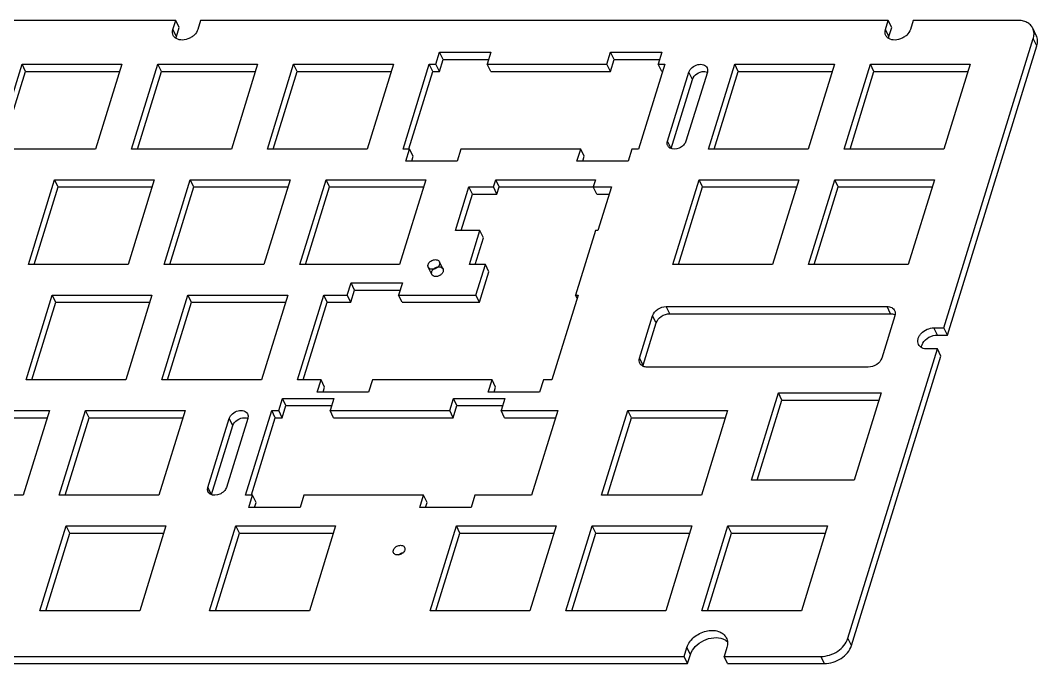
# Model space of a CAD drawing. Header units: millimetres. Extents: x 2067 to 4080, y 730 to 1247.
# Drawn here: x 3948.4 to 4079.9, y 730 to 813.2 of the extents above; entities that cross this region are included whole.
import ezdxf

# ---------------------------------------------------------------- set-up
doc = ezdxf.new("R2010")
doc.units = ezdxf.units.MM

msp = doc.modelspace()

# ---------------------------------------------------------------- linework, layer by layer
at = {"color": 7, "linetype": 'Continuous'}
for p, q in [((3968.434, 813.187), (3879.552, 813.187)), ((3968.071, 812.012), (3968.434, 813.187)), ((3968.892, 812.255), (3968.434, 813.187)), ((3971.658, 813.187), (3971.295, 812.012)), ((4060.54, 813.187), (3971.658, 813.187)), ((4060.177, 812.012), (4060.54, 813.187)), ((4060.998, 812.255), (4060.54, 813.187)), ((4063.764, 813.187), (4063.401, 812.012)), ((4077.258, 813.187), (4063.764, 813.187)), ((3968.529, 811.08), (3968.071, 812.012)), ((3968.529, 811.08), (3968.892, 812.255)), ((4060.635, 811.08), (4060.177, 812.012)), ((4060.635, 811.08), (4060.998, 812.255)), ((4079.682, 811.227), (4079.225, 812.159)), ((4067.736, 773.433), (4079.295, 810.837)), ((4079.752, 809.905), (4079.295, 810.837)), ((4002.067, 807.508), (4002.551, 809.075)), ((4002.551, 809.075), (4009.182, 809.075)), ((4003.008, 808.142), (4002.551, 809.075)), ((4009.182, 809.075), (4008.698, 807.508)), ((4024.172, 807.508), (4024.656, 809.075)), ((4024.656, 809.075), (4031.288, 809.075)), ((4025.114, 808.142), (4024.656, 809.075)), ((4031.288, 809.075), (4030.804, 807.508)), ((4068.194, 772.501), (4079.752, 809.905)), ((3945.192, 796.542), (3948.581, 807.508)), ((3948.581, 807.508), (3961.475, 807.508)), ((3949.038, 806.576), (3948.581, 807.508)), ((3961.475, 807.508), (3958.086, 796.542)), ((3962.738, 796.542), (3966.127, 807.508)), ((3966.127, 807.508), (3979.022, 807.508)), ((3966.584, 806.576), (3966.127, 807.508)), ((3979.022, 807.508), (3975.633, 796.542)), ((3980.284, 796.542), (3983.673, 807.508)), ((3983.673, 807.508), (3996.568, 807.508)), ((3984.13, 806.576), (3983.673, 807.508)), ((3996.568, 807.508), (3993.179, 796.542)), ((3997.83, 796.542), (4001.219, 807.508)), ((4001.219, 807.508), (4002.067, 807.508)), ((4001.677, 806.576), (4001.219, 807.508)), ((4002.524, 806.576), (4002.067, 807.508)), ((4002.524, 806.576), (4003.008, 808.142)), ((4003.008, 808.142), (4008.894, 808.142)), ((4008.698, 807.508), (4024.172, 807.508)), ((4009.156, 806.576), (4008.698, 807.508)), ((4024.63, 806.576), (4024.172, 807.508)), ((4024.63, 806.576), (4025.114, 808.142)), ((4025.114, 808.142), (4031, 808.142)), ((4031.66, 807.508), (4028.271, 796.542)), ((4030.804, 807.508), (4031.66, 807.508)), ((4031.261, 806.576), (4030.804, 807.508)), ((4037.307, 796.542), (4040.696, 807.508)), ((4040.696, 807.508), (4053.591, 807.508)), ((4041.153, 806.576), (4040.696, 807.508)), ((4053.591, 807.508), (4050.202, 796.542)), ((4054.853, 796.542), (4058.242, 807.508)), ((4058.242, 807.508), (4071.137, 807.508)), ((4058.7, 806.576), (4058.242, 807.508)), ((4071.137, 807.508), (4067.748, 796.542)), ((3945.937, 796.542), (3949.038, 806.576)), ((3949.038, 806.576), (3961.187, 806.576)), ((3963.483, 796.542), (3966.584, 806.576)), ((3966.584, 806.576), (3978.733, 806.576)), ((3981.03, 796.542), (3984.13, 806.576)), ((3984.13, 806.576), (3996.28, 806.576)), ((3998.585, 796.57), (4001.677, 806.576)), ((4001.677, 806.576), (4002.524, 806.576)), ((4009.156, 806.576), (4024.63, 806.576)), ((4031.261, 806.576), (4031.372, 806.576)), ((4032.003, 797.56), (4034.763, 806.49)), ((4037.157, 806.49), (4034.398, 797.56)), ((4035.22, 805.557), (4034.763, 806.49)), ((4038.053, 796.542), (4041.153, 806.576)), ((4041.153, 806.576), (4053.303, 806.576)), ((4055.599, 796.542), (4058.7, 806.576)), ((4058.7, 806.576), (4070.849, 806.576)), ((4032.461, 796.628), (4035.22, 805.557)), ((4032.461, 796.628), (4032.003, 797.56)), ((3958.086, 796.542), (3945.192, 796.542)), ((3975.633, 796.542), (3962.738, 796.542)), ((3993.179, 796.542), (3980.284, 796.542)), ((3998.678, 796.542), (3997.83, 796.542)), ((3998.193, 794.975), (3998.678, 796.542)), ((3999.135, 795.609), (3998.678, 796.542)), ((3998.939, 794.975), (3999.135, 795.609)), ((4005.309, 796.542), (4004.825, 794.975)), ((4020.783, 796.542), (4005.309, 796.542)), ((4020.299, 794.975), (4020.783, 796.542)), ((4021.241, 795.609), (4020.783, 796.542)), ((4021.045, 794.975), (4021.241, 795.609)), ((4027.415, 796.542), (4026.931, 794.975)), ((4028.271, 796.542), (4027.415, 796.542)), ((4050.202, 796.542), (4037.307, 796.542)), ((4067.748, 796.542), (4054.853, 796.542)), ((4004.825, 794.975), (3998.193, 794.975)), ((4026.931, 794.975), (4020.299, 794.975)), ((3949.386, 781.619), (3952.774, 792.586)), ((3952.774, 792.586), (3965.669, 792.586)), ((3953.232, 791.653), (3952.774, 792.586)), ((3965.669, 792.586), (3962.28, 781.619)), ((3966.932, 781.619), (3970.321, 792.586)), ((3970.321, 792.586), (3983.216, 792.586)), ((3970.778, 791.653), (3970.321, 792.586)), ((3983.216, 792.586), (3979.827, 781.619)), ((3984.478, 781.619), (3987.867, 792.586)), ((3987.867, 792.586), (4000.762, 792.586)), ((3988.324, 791.653), (3987.867, 792.586)), ((4000.762, 792.586), (3997.373, 781.619)), ((4009.507, 791.646), (4009.797, 792.586)), ((4009.797, 792.586), (4022.692, 792.586)), ((4010.255, 791.653), (4009.797, 792.586)), ((4022.692, 792.586), (4022.402, 791.646)), ((4032.696, 781.619), (4036.084, 792.586)), ((4036.084, 792.586), (4048.979, 792.586)), ((4036.542, 791.653), (4036.084, 792.586)), ((4048.979, 792.586), (4045.59, 781.619)), ((4050.242, 781.619), (4053.631, 792.586)), ((4053.631, 792.586), (4066.526, 792.586)), ((4054.088, 791.653), (4053.631, 792.586)), ((4066.526, 792.586), (4063.137, 781.619)), ((3950.131, 781.619), (3953.232, 791.653)), ((3953.232, 791.653), (3965.381, 791.653)), ((3967.677, 781.619), (3970.778, 791.653)), ((3970.778, 791.653), (3982.927, 791.653)), ((3985.224, 781.619), (3988.324, 791.653)), ((3988.324, 791.653), (4000.474, 791.653)), ((4004.596, 786.006), (4006.338, 791.646)), ((4005.341, 786.006), (4006.796, 790.713)), ((4006.338, 791.646), (4009.507, 791.646)), ((4006.796, 790.713), (4006.338, 791.646)), ((4006.796, 790.713), (4009.964, 790.713)), ((4009.964, 790.713), (4009.507, 791.646)), ((4009.964, 790.713), (4010.255, 791.653)), ((4010.255, 791.653), (4024.76, 791.646)), ((4022.859, 790.713), (4022.402, 791.646)), ((4022.859, 790.713), (4024.472, 790.713)), ((4024.76, 791.646), (4023.017, 786.006)), ((4033.441, 781.619), (4036.542, 791.653)), ((4036.542, 791.653), (4048.691, 791.653)), ((4050.987, 781.619), (4054.088, 791.653)), ((4054.088, 791.653), (4066.237, 791.653)), ((4007.764, 786.006), (4004.596, 786.006)), ((4006.408, 781.619), (4007.764, 786.006)), ((4008.222, 785.073), (4007.764, 786.006)), ((4022.713, 786.006), (4020.135, 777.663)), ((4023.017, 786.006), (4022.713, 786.006)), ((4007.154, 781.619), (4008.222, 785.073)), ((3962.28, 781.619), (3949.386, 781.619)), ((3979.827, 781.619), (3966.932, 781.619)), ((3997.373, 781.619), (3984.478, 781.619)), ((4008.462, 781.619), (4006.408, 781.619)), ((4007.24, 777.663), (4008.462, 781.619)), ((4008.92, 780.687), (4008.462, 781.619)), ((4045.59, 781.619), (4032.696, 781.619)), ((4063.137, 781.619), (4050.242, 781.619)), ((4007.698, 776.731), (4008.92, 780.687)), ((3990.615, 777.663), (3991.099, 779.23)), ((3991.099, 779.23), (3997.731, 779.23)), ((3991.557, 778.298), (3991.099, 779.23)), ((3997.731, 779.23), (3997.246, 777.663)), ((3949.085, 766.697), (3952.474, 777.663)), ((3952.474, 777.663), (3965.369, 777.663)), ((3952.931, 776.731), (3952.474, 777.663)), ((3965.369, 777.663), (3961.98, 766.697)), ((3966.631, 766.697), (3970.02, 777.663)), ((3970.02, 777.663), (3982.915, 777.663)), ((3970.477, 776.731), (3970.02, 777.663)), ((3982.915, 777.663), (3979.526, 766.697)), ((3984.177, 766.697), (3987.566, 777.663)), ((3987.566, 777.663), (3990.615, 777.663)), ((3988.024, 776.731), (3987.566, 777.663)), ((3991.072, 776.731), (3990.615, 777.663)), ((3991.072, 776.731), (3991.557, 778.298)), ((3991.557, 778.298), (3997.442, 778.298)), ((3997.246, 777.663), (4007.24, 777.663)), ((3997.704, 776.731), (3997.246, 777.663)), ((4007.698, 776.731), (4007.24, 777.663)), ((4020.439, 777.663), (4017.05, 766.697)), ((4020.135, 777.663), (4020.439, 777.663)), ((4020.321, 777.283), (4020.135, 777.663)), ((3949.83, 766.697), (3952.931, 776.731)), ((3952.931, 776.731), (3965.08, 776.731)), ((3967.377, 766.697), (3970.477, 776.731)), ((3970.477, 776.731), (3982.627, 776.731)), ((3984.923, 766.697), (3988.024, 776.731)), ((3988.024, 776.731), (3991.072, 776.731)), ((3997.704, 776.731), (4007.698, 776.731)), ((4031.833, 776.175), (4060.386, 776.175)), ((4032.29, 775.243), (4031.833, 776.175)), ((4060.843, 775.243), (4060.386, 776.175)), ((4028.394, 769.517), (4030.088, 775)), ((4030.546, 774.068), (4030.088, 775)), ((4032.29, 775.243), (4060.843, 775.243)), ((4061.404, 775), (4059.71, 769.517)), ((4028.851, 768.584), (4030.546, 774.068)), ((4066.447, 773.433), (4067.736, 773.433)), ((4066.904, 772.501), (4066.447, 773.433)), ((4068.194, 772.501), (4067.736, 773.433)), ((4066.904, 772.501), (4068.194, 772.501)), ((4055.33, 733.288), (4066.889, 770.692)), ((4066.889, 770.692), (4065.599, 770.692)), ((4067.346, 769.759), (4066.889, 770.692)), ((4028.851, 768.584), (4028.394, 769.517)), ((4055.788, 732.356), (4067.346, 769.759)), ((4057.965, 768.342), (4029.412, 768.342)), ((3961.98, 766.697), (3949.085, 766.697)), ((3979.526, 766.697), (3966.631, 766.697)), ((3987.226, 766.697), (3984.177, 766.697)), ((3986.742, 765.13), (3987.226, 766.697)), ((3987.683, 765.764), (3987.226, 766.697)), ((3993.858, 766.697), (3993.373, 765.13)), ((4009.331, 766.697), (3993.858, 766.697)), ((4008.847, 765.13), (4009.331, 766.697)), ((4009.789, 765.764), (4009.331, 766.697)), ((4015.963, 766.697), (4015.479, 765.13)), ((4017.05, 766.697), (4015.963, 766.697)), ((3987.487, 765.13), (3987.683, 765.764)), ((4009.593, 765.13), (4009.789, 765.764)), ((3981.748, 762.741), (3982.232, 764.308)), ((3982.232, 764.308), (3988.864, 764.308)), ((3982.69, 763.375), (3982.232, 764.308)), ((3993.373, 765.13), (3986.742, 765.13)), ((3988.864, 764.308), (3988.38, 762.741)), ((4003.854, 762.741), (4004.338, 764.308)), ((4004.338, 764.308), (4010.969, 764.308)), ((4004.795, 763.375), (4004.338, 764.308)), ((4015.479, 765.13), (4008.847, 765.13)), ((4010.969, 764.308), (4010.485, 762.741)), ((4042.858, 753.733), (4046.344, 765.013)), ((4043.604, 753.733), (4046.802, 764.08)), ((4046.344, 765.013), (4059.607, 765.013)), ((4046.802, 764.08), (4046.344, 765.013)), ((4046.802, 764.08), (4059.319, 764.08)), ((4059.607, 765.013), (4056.122, 753.733)), ((3939.223, 762.741), (3952.118, 762.741)), ((3952.118, 762.741), (3948.729, 751.774)), ((3953.38, 751.774), (3956.769, 762.741)), ((3956.769, 762.741), (3969.664, 762.741)), ((3957.227, 761.809), (3956.769, 762.741)), ((3969.664, 762.741), (3966.275, 751.774)), ((3977.457, 751.774), (3980.846, 762.741)), ((3980.846, 762.741), (3981.748, 762.741)), ((3981.303, 761.809), (3980.846, 762.741)), ((3982.206, 761.809), (3981.748, 762.741)), ((3982.206, 761.809), (3982.69, 763.375)), ((3982.69, 763.375), (3988.576, 763.375)), ((3988.38, 762.741), (4003.854, 762.741)), ((3988.837, 761.809), (3988.38, 762.741)), ((4004.311, 761.809), (4003.854, 762.741)), ((4004.311, 761.809), (4004.795, 763.375)), ((4004.795, 763.375), (4010.681, 763.375)), ((4010.485, 762.741), (4017.826, 762.741)), ((4010.943, 761.809), (4010.485, 762.741)), ((4017.826, 762.741), (4014.437, 751.774)), ((4023.491, 751.774), (4026.88, 762.741)), ((4026.88, 762.741), (4039.775, 762.741)), ((4027.338, 761.809), (4026.88, 762.741)), ((4039.775, 762.741), (4036.386, 751.774)), ((3939.68, 761.809), (3951.829, 761.809)), ((3954.126, 751.774), (3957.227, 761.809)), ((3957.227, 761.809), (3969.376, 761.809)), ((3972.595, 752.793), (3975.354, 761.723)), ((3977.749, 761.723), (3974.99, 752.793)), ((3975.812, 760.79), (3975.354, 761.723)), ((3978.216, 751.819), (3981.303, 761.809)), ((3981.303, 761.809), (3982.206, 761.809)), ((3988.837, 761.809), (4004.311, 761.809)), ((4010.943, 761.809), (4017.538, 761.809)), ((4024.237, 751.774), (4027.338, 761.809)), ((4027.338, 761.809), (4039.487, 761.809)), ((3973.052, 751.86), (3975.812, 760.79)), ((4056.122, 753.733), (4042.858, 753.733)), ((3973.052, 751.86), (3972.595, 752.793)), ((3948.729, 751.774), (3935.834, 751.774)), ((3966.275, 751.774), (3953.38, 751.774)), ((3978.359, 751.774), (3977.457, 751.774)), ((3977.875, 750.208), (3978.359, 751.774)), ((3978.817, 750.842), (3978.359, 751.774)), ((3984.991, 751.774), (3984.507, 750.208)), ((4000.465, 751.774), (3984.991, 751.774)), ((3999.981, 750.208), (4000.465, 751.774)), ((4000.922, 750.842), (4000.465, 751.774)), ((4007.096, 751.774), (4006.612, 750.208)), ((4014.437, 751.774), (4007.096, 751.774)), ((4036.386, 751.774), (4023.491, 751.774)), ((3984.507, 750.208), (3977.875, 750.208)), ((3978.621, 750.208), (3978.817, 750.842)), ((4006.612, 750.208), (3999.981, 750.208)), ((4000.726, 750.208), (4000.922, 750.842)), ((3950.887, 736.852), (3954.276, 747.819)), ((3954.276, 747.819), (3967.171, 747.819)), ((3954.734, 746.886), (3954.276, 747.819)), ((3967.171, 747.819), (3963.782, 736.852)), ((3972.818, 736.852), (3976.207, 747.819)), ((3976.207, 747.819), (3989.101, 747.819)), ((3976.664, 746.886), (3976.207, 747.819)), ((3989.101, 747.819), (3985.712, 736.852)), ((4001.334, 736.852), (4004.723, 747.819)), ((4004.723, 747.819), (4017.617, 747.819)), ((4005.18, 746.886), (4004.723, 747.819)), ((4017.617, 747.819), (4014.229, 736.852)), ((4018.88, 736.852), (4022.269, 747.819)), ((4022.269, 747.819), (4035.164, 747.819)), ((4022.726, 746.886), (4022.269, 747.819)), ((4035.164, 747.819), (4031.775, 736.852)), ((4036.426, 736.852), (4039.815, 747.819)), ((4039.815, 747.819), (4052.71, 747.819)), ((4040.273, 746.886), (4039.815, 747.819)), ((4052.71, 747.819), (4049.321, 736.852)), ((3951.633, 736.852), (3954.734, 746.886)), ((3954.734, 746.886), (3966.883, 746.886)), ((3973.563, 736.852), (3976.664, 746.886)), ((3976.664, 746.886), (3988.813, 746.886)), ((4002.079, 736.852), (4005.18, 746.886)), ((4005.18, 746.886), (4017.329, 746.886)), ((4019.626, 736.852), (4022.726, 746.886)), ((4022.726, 746.886), (4034.876, 746.886)), ((4037.172, 736.852), (4040.273, 746.886)), ((4040.273, 746.886), (4052.422, 746.886)), ((3963.782, 736.852), (3950.887, 736.852)), ((3985.712, 736.852), (3972.818, 736.852)), ((4014.229, 736.852), (4001.334, 736.852)), ((4031.775, 736.852), (4018.88, 736.852)), ((4049.321, 736.852), (4036.426, 736.852)), ((4055.788, 732.356), (4055.33, 733.288)), ((4034.156, 730.938), (4034.519, 732.113)), ((4034.977, 731.181), (4034.519, 732.113)), ((4034.614, 730.006), (4034.977, 731.181)), ((4039.677, 732.113), (4039.314, 730.938)), ((3946.241, 730.938), (4034.156, 730.938)), ((3946.699, 730.006), (4034.614, 730.006)), ((4034.614, 730.006), (4034.156, 730.938)), ((4039.314, 730.938), (4051.841, 730.938)), ((4039.772, 730.006), (4039.314, 730.938)), ((4039.772, 730.006), (4052.298, 730.006)), ((4052.298, 730.006), (4051.841, 730.938))]:
    msp.add_line(p, q, dxfattribs=at)
at = {"color": 6, "linetype": 'Continuous'}
for p, q in [((4001.543, 780.334), (4001.085, 781.267)), ((4002.979, 781.039), (4002.521, 781.972))]:
    msp.add_line(p, q, dxfattribs=at)
at = {"color": 7, "linetype": 'Continuous'}
msp.add_arc((4029.868, 768.27), 1.064, 162.80307, 168.77094, dxfattribs=at)
for points, knots in [([(4079.225, 812.159), (4079.147, 812.317), (4078.93, 812.616), (4078.465, 812.946), (4077.891, 813.145), (4077.473, 813.187), (4077.258, 813.187)], [0, 0, 0, 0, 0.2267487, 0.464918, 0.7224087, 1, 1, 1, 1]), ([(3968.112, 811.241), (3968.056, 811.355), (3967.992, 811.618), (3968.031, 811.883), (3968.071, 812.012)], [0, 0, 0, 0, 0.4834185, 1, 1, 1, 1]), ([(3971.295, 812.012), (3971.209, 811.736), (3970.937, 811.347), (3970.448, 810.975), (3969.874, 810.699), (3969.129, 810.572), (3968.547, 810.769), (3968.347, 810.941)], [0, 0, 0, 0, 0.2443638, 0.3794843, 0.5170026, 0.7778735, 1, 1, 1, 1]), ([(4060.218, 811.241), (4060.162, 811.355), (4060.098, 811.618), (4060.137, 811.883), (4060.177, 812.012)], [0, 0, 0, 0, 0.4834185, 1, 1, 1, 1]), ([(4063.401, 812.012), (4063.316, 811.736), (4063.043, 811.347), (4062.554, 810.975), (4061.98, 810.699), (4061.235, 810.572), (4060.653, 810.769), (4060.453, 810.941)], [0, 0, 0, 0, 0.2443638, 0.3794843, 0.5170026, 0.7778735, 1, 1, 1, 1]), ([(4079.38, 811.261), (4079.387, 811.34), (4079.398, 811.646), (4079.325, 811.955), (4079.225, 812.159)], [0, 0, 0, 0, 0.2592326, 1, 1, 1, 1]), ([(4079.295, 810.837), (4079.306, 810.872), (4079.345, 811.011), (4079.37, 811.154), (4079.38, 811.261)], [0, 0, 0, 0, 0.2549538, 1, 1, 1, 1]), ([(4079.752, 809.905), (4079.821, 810.127), (4079.889, 810.581), (4079.778, 811.032), (4079.682, 811.227)], [0, 0, 0, 0, 0.5169844, 1, 1, 1, 1]), ([(4034.763, 806.49), (4034.835, 806.725), (4035.167, 807.161), (4035.765, 807.459), (4036.287, 807.525), (4036.647, 807.472), (4036.946, 807.32), (4037.083, 807.153), (4037.127, 807.063)], [0, 0, 0, 0, 0.2518898, 0.5295461, 0.663479, 0.7864806, 0.8973409, 1, 1, 1, 1]), ([(4035.22, 805.557), (4035.311, 805.851), (4035.767, 806.367), (4036.404, 806.576), (4036.732, 806.576)], [0, 0, 0, 0, 0.4831295, 1, 1, 1, 1]), ([(4036.732, 806.576), (4036.771, 806.576), (4036.92, 806.569), (4037.069, 806.537), (4037.171, 806.496)], [0, 0, 0, 0, 0.2620462, 1, 1, 1, 1]), ([(4037.127, 807.063), (4037.148, 807.021), (4037.215, 806.837), (4037.201, 806.63), (4037.157, 806.49)], [0, 0, 0, 0, 0.2416609, 1, 1, 1, 1]), ([(4032.033, 796.987), (4032.013, 797.029), (4031.946, 797.213), (4031.96, 797.419), (4032.003, 797.56)], [0, 0, 0, 0, 0.2416609, 1, 1, 1, 1]), ([(4032.329, 796.678), (4032.297, 796.697), (4032.177, 796.777), (4032.08, 796.892), (4032.033, 796.987)], [0, 0, 0, 0, 0.2602754, 1, 1, 1, 1]), ([(4034.398, 797.56), (4034.339, 797.369), (4034.158, 797.098), (4033.827, 796.83), (4033.286, 796.532), (4032.675, 796.478), (4032.329, 796.678)], [0, 0, 0, 0, 0.2431931, 0.3775111, 0.5148235, 1, 1, 1, 1]), ([(4001.085, 781.267), (4001.079, 781.28), (4001.031, 781.389), (4001.035, 781.519), (4001.066, 781.619)], [0, 0, 0, 0, 0.118397, 1, 1, 1, 1]), ([(4001.085, 781.267), (4001.072, 781.293), (4001.031, 781.405), (4001.04, 781.533), (4001.066, 781.619)], [0, 0, 0, 0, 0.2413008, 1, 1, 1, 1]), ([(4001.066, 781.619), (4001.111, 781.764), (4001.315, 782.032), (4001.683, 782.216), (4002.004, 782.256), (4002.226, 782.224), (4002.41, 782.13), (4002.494, 782.027), (4002.521, 781.972)], [0, 0, 0, 0, 0.2518833, 0.5295771, 0.6634769, 0.7864815, 0.8973901, 1, 1, 1, 1]), ([(4002.54, 781.619), (4002.495, 781.475), (4002.291, 781.206), (4001.923, 781.022), (4001.602, 780.982), (4001.38, 781.015), (4001.196, 781.108), (4001.112, 781.212), (4001.085, 781.267)], [0, 0, 0, 0, 0.2518833, 0.5295771, 0.6634769, 0.7864815, 0.8973901, 1, 1, 1, 1]), ([(4001.524, 780.687), (4001.56, 780.804), (4001.712, 781.03), (4002.048, 781.251), (4002.435, 781.34), (4002.798, 781.271), (4003.037, 781.012), (4003.028, 780.787), (4002.998, 780.687)], [0, 0, 0, 0, 0.1715734, 0.3623235, 0.5496278, 0.713433, 0.8544437, 1, 1, 1, 1]), ([(4002.521, 781.972), (4002.534, 781.946), (4002.576, 781.833), (4002.567, 781.706), (4002.54, 781.619)], [0, 0, 0, 0, 0.2413008, 1, 1, 1, 1]), ([(4002.521, 781.972), (4002.527, 781.959), (4002.576, 781.849), (4002.571, 781.719), (4002.54, 781.619)], [0, 0, 0, 0, 0.118397, 1, 1, 1, 1]), ([(4002.998, 780.687), (4002.961, 780.569), (4002.81, 780.344), (4002.473, 780.123), (4002.086, 780.034), (4001.723, 780.103), (4001.485, 780.361), (4001.493, 780.587), (4001.524, 780.687)], [0, 0, 0, 0, 0.1715734, 0.3623235, 0.5496278, 0.713433, 0.8544437, 1, 1, 1, 1]), ([(4030.088, 775), (4030.193, 775.338), (4030.718, 775.934), (4031.454, 776.175), (4031.833, 776.175)], [0, 0, 0, 0, 0.483012, 1, 1, 1, 1]), ([(4060.386, 776.175), (4060.592, 776.175), (4060.987, 776.105), (4061.291, 775.821), (4061.369, 775.661)], [0, 0, 0, 0, 0.5362582, 1, 1, 1, 1]), ([(4030.546, 774.068), (4030.65, 774.406), (4031.176, 775.002), (4031.912, 775.243), (4032.29, 775.243)], [0, 0, 0, 0, 0.483012, 1, 1, 1, 1]), ([(4060.843, 775.243), (4060.895, 775.243), (4061.091, 775.233), (4061.287, 775.184), (4061.418, 775.121)], [0, 0, 0, 0, 0.2624985, 1, 1, 1, 1]), ([(4061.369, 775.661), (4061.417, 775.563), (4061.471, 775.338), (4061.439, 775.111), (4061.404, 775)], [0, 0, 0, 0, 0.4841026, 1, 1, 1, 1]), ([(4064.452, 771.292), (4064.402, 771.395), (4064.338, 771.629), (4064.374, 772.003), (4064.53, 772.375), (4064.886, 772.846), (4065.526, 773.288), (4066.142, 773.433), (4066.447, 773.433)], [0, 0, 0, 0, 0.1017903, 0.2097362, 0.3275209, 0.4555443, 0.7296255, 1, 1, 1, 1]), ([(4065.003, 771.435), (4065.188, 771.756), (4065.773, 772.284), (4066.525, 772.501), (4066.904, 772.501)], [0, 0, 0, 0, 0.4939306, 1, 1, 1, 1]), ([(4065.599, 770.692), (4065.358, 770.692), (4064.897, 770.773), (4064.543, 771.105), (4064.452, 771.292)], [0, 0, 0, 0, 0.536437, 1, 1, 1, 1]), ([(4064.822, 770.911), (4064.827, 770.955), (4064.86, 771.138), (4064.933, 771.313), (4065.003, 771.435)], [0, 0, 0, 0, 0.2389336, 1, 1, 1, 1]), ([(4028.429, 768.856), (4028.381, 768.954), (4028.327, 769.179), (4028.36, 769.406), (4028.394, 769.517)], [0, 0, 0, 0, 0.4841026, 1, 1, 1, 1]), ([(4059.71, 769.517), (4059.605, 769.179), (4059.08, 768.583), (4058.344, 768.342), (4057.965, 768.342)], [0, 0, 0, 0, 0.483012, 1, 1, 1, 1]), ([(4028.765, 768.502), (4028.728, 768.524), (4028.592, 768.615), (4028.482, 768.747), (4028.429, 768.856)], [0, 0, 0, 0, 0.2604969, 1, 1, 1, 1]), ([(4029.412, 768.342), (4029.353, 768.342), (4029.13, 768.355), (4028.907, 768.419), (4028.765, 768.502)], [0, 0, 0, 0, 0.2650899, 1, 1, 1, 1]), ([(3975.354, 761.723), (3975.427, 761.958), (3975.759, 762.394), (3976.357, 762.692), (3976.879, 762.758), (3977.239, 762.705), (3977.538, 762.553), (3977.675, 762.385), (3977.719, 762.295)], [0, 0, 0, 0, 0.2518898, 0.5295461, 0.663479, 0.7864806, 0.8973409, 1, 1, 1, 1]), ([(3975.812, 760.79), (3975.903, 761.083), (3976.358, 761.6), (3976.996, 761.809), (3977.324, 761.809)], [0, 0, 0, 0, 0.4831295, 1, 1, 1, 1]), ([(3977.324, 761.809), (3977.363, 761.809), (3977.512, 761.802), (3977.661, 761.77), (3977.763, 761.729)], [0, 0, 0, 0, 0.2620462, 1, 1, 1, 1]), ([(3977.719, 762.295), (3977.74, 762.253), (3977.807, 762.07), (3977.793, 761.863), (3977.749, 761.723)], [0, 0, 0, 0, 0.2416609, 1, 1, 1, 1]), ([(3972.625, 752.22), (3972.605, 752.262), (3972.538, 752.445), (3972.552, 752.652), (3972.595, 752.793)], [0, 0, 0, 0, 0.2416609, 1, 1, 1, 1]), ([(3972.921, 751.911), (3972.889, 751.93), (3972.769, 752.01), (3972.672, 752.125), (3972.625, 752.22)], [0, 0, 0, 0, 0.2602754, 1, 1, 1, 1]), ([(3974.99, 752.793), (3974.931, 752.602), (3974.749, 752.331), (3974.419, 752.063), (3973.877, 751.765), (3973.267, 751.711), (3972.921, 751.911)], [0, 0, 0, 0, 0.2431931, 0.3775111, 0.5148235, 1, 1, 1, 1]), ([(3996.589, 744.333), (3996.576, 744.359), (3996.535, 744.472), (3996.543, 744.599), (3996.57, 744.685)], [0, 0, 0, 0, 0.2416609, 1, 1, 1, 1]), ([(3996.57, 744.685), (3996.615, 744.83), (3996.82, 745.098), (3997.25, 745.315), (3997.658, 745.326), (3997.914, 745.196), (3997.998, 745.093), (3998.025, 745.038)], [0, 0, 0, 0, 0.2525041, 0.5308377, 0.7859598, 0.8970906, 1, 1, 1, 1]), ([(3998.044, 744.685), (3997.999, 744.541), (3997.794, 744.272), (3997.364, 744.055), (3996.956, 744.044), (3996.7, 744.175), (3996.616, 744.278), (3996.589, 744.333)], [0, 0, 0, 0, 0.2525041, 0.5308377, 0.7859598, 0.8970906, 1, 1, 1, 1]), ([(3998.025, 745.038), (3998.038, 745.012), (3998.079, 744.899), (3998.07, 744.772), (3998.044, 744.685)], [0, 0, 0, 0, 0.2416609, 1, 1, 1, 1]), ([(4034.519, 732.113), (4034.676, 732.619), (4035.209, 733.318), (4036.145, 733.931), (4036.967, 734.239), (4037.803, 734.343), (4038.579, 734.23), (4039.223, 733.9), (4039.517, 733.54), (4039.612, 733.346)], [0, 0, 0, 0, 0.2513851, 0.390678, 0.5304248, 0.6640934, 0.7868864, 0.8975759, 1, 1, 1, 1]), ([(4034.977, 731.181), (4035.096, 731.565), (4035.576, 732.308), (4036.653, 733.071), (4037.919, 733.442), (4038.797, 733.354), (4039.169, 733.207)], [0, 0, 0, 0, 0.2372197, 0.5008407, 0.7640108, 1, 1, 1, 1]), ([(4039.169, 733.207), (4039.225, 733.185), (4039.437, 733.09), (4039.632, 732.957), (4039.756, 732.839)], [0, 0, 0, 0, 0.2597406, 1, 1, 1, 1]), ([(4039.612, 733.346), (4039.701, 733.165), (4039.805, 732.744), (4039.741, 732.32), (4039.677, 732.113)], [0, 0, 0, 0, 0.4830073, 1, 1, 1, 1]), ([(4051.841, 730.938), (4052.216, 730.938), (4052.987, 731.072), (4054.318, 731.71), (4055.121, 732.612), (4055.33, 733.288)], [0, 0, 0, 0, 0.2548923, 0.5196304, 1, 1, 1, 1]), ([(4052.298, 730.006), (4052.674, 730.006), (4053.445, 730.139), (4054.776, 730.778), (4055.579, 731.679), (4055.788, 732.356)], [0, 0, 0, 0, 0.2548923, 0.5196304, 1, 1, 1, 1])]:
    msp.add_open_spline(points, degree=3, knots=knots, dxfattribs=at)
for points in [[(3968.347, 810.941), (3968.25, 811.023), (3968.168, 811.127), (3968.112, 811.241)], [(3968.481, 810.854), (3968.49, 810.931), (3968.506, 811.006), (3968.529, 811.08)], [(4060.453, 810.941), (4060.356, 811.023), (4060.274, 811.127), (4060.218, 811.241)], [(4060.587, 810.854), (4060.596, 810.931), (4060.612, 811.006), (4060.635, 811.08)], [(4001.733, 781.014), (4001.799, 781.078), (4001.873, 781.132), (4001.953, 781.177)], [(4001.953, 781.177), (4002.067, 781.24), (4002.193, 781.285), (4002.322, 781.304)], [(3997.223, 744.066), (3997.379, 744.224), (3997.596, 744.334), (3997.815, 744.368)]]:
    msp.add_open_spline(points, degree=3, dxfattribs=at)

doc.saveas('drawing.dxf')
